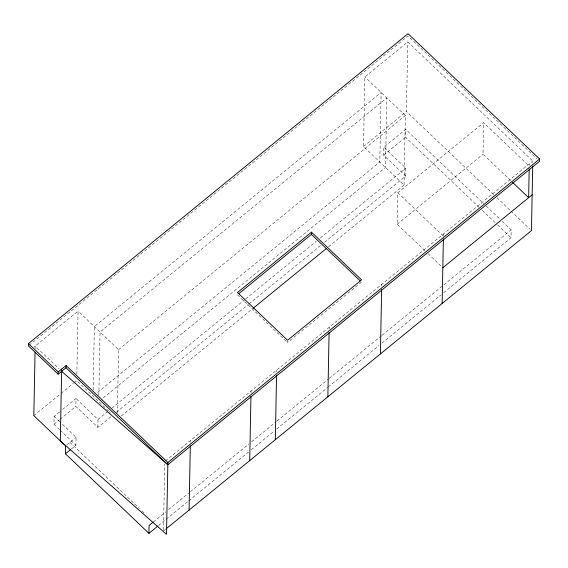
<?xml version="1.0" encoding="UTF-8"?>
<svg xmlns="http://www.w3.org/2000/svg" width="568" height="568" viewBox="0 0 568 568"><rect width="100%" height="100%" fill="white"/><g stroke="black" fill="none" stroke-linecap="round" stroke-linejoin="round"><path stroke-width="0.43" stroke-dasharray="2.84 2.13" d="M35.109 348.738L35.159 346.097L59.115 368.916M59.612 429.664L53.96 424.275L54.109 416.394L59.583 411.921M110.895 416.699L97.845 427.356L75.849 406.404L75.998 398.516L60.265 411.367M76.85 374.468L78.072 311.072L33.995 347.048M71.355 448.983L75.949 445.227L76.105 437.346L60.393 422.379M93.145 389.982L94.359 326.586L381.142 92.463L379.807 162.022L96.453 393.347M97.845 427.356L97.994 419.468L75.998 398.516M98.846 395.413L100.06 332.017L386.844 97.895L385.509 167.453L102.843 398.218M117.377 413.071L118.591 349.675L78.072 311.072M163.477 530.136L164.741 464.099M190.372 442.309L190.408 440.548M251.013 392.808L251.049 391.04M276.63 371.891L276.659 370.13M361.518 282.126L287.529 342.532L287.557 341.027M329.17 329L329.199 327.239M328.574 246.718L404.04 185.111L363.513 146.501L364.855 76.943L407.76 41.918L532.798 161.028L532.763 162.76M324.569 242.259L405.637 176.073L383.649 155.121L383.798 147.24L405.694 129.362L483.688 203.663M381.71 286.109L381.746 284.348M424.836 250.602L397.209 224.289L397.82 192.744L483.631 122.688L529.248 166.14M404.04 185.111L405.375 115.552L364.855 76.943M479.058 207.292L405.538 137.25L405.694 129.362M493.627 194.547L406.425 111.477L407.76 41.918M405.637 176.073L405.793 168.192L383.798 147.24M443.43 236.203L443.48 233.945M510.653 180.546L483.027 154.226L483.631 122.688M443.693 292.712L511.022 237.744L511.179 229.855L500.948 220.114M529.262 165.394L529.291 163.889M29.089 345.294L408.001 35.954L536.987 158.827M33.824 415.655L60.385 393.972M61.067 393.418L73.329 383.407M74.01 382.853L76.737 380.631L108.502 410.891M363.513 146.501L406.425 111.477M118.591 349.675L405.375 115.552M53.96 424.275L59.427 419.809M60.116 419.248L75.849 406.404M383.649 155.121L405.538 137.25M67.01 444.765L76.105 437.346M97.994 419.468L107.842 411.431M111.931 408.094L245.035 299.428M245.717 298.867L316.383 241.18M320.501 237.822L405.793 168.192M116.39 412.212L248.308 304.519M248.99 303.958L321.133 245.064M121.374 415.875L252.419 308.893M397.209 224.289L483.027 154.226M165.465 460.911L532.798 161.028M153.466 521.885L165.821 511.796M168.568 509.553L189.854 492.179M190.543 491.618L248.898 443.97M251.645 441.734L276.368 421.555M277.049 420.995L328.545 378.955M329.234 378.394L381.412 335.794M382.101 335.234L443.203 285.349M443.892 284.788L511.179 229.855M158.557 525.492L165.423 519.883M166.112 519.322L188.1 501.374M188.789 500.813L248.564 452.014M251.312 449.771L273.982 431.254M276.73 429.01L327.573 387.504M328.261 386.943L379.105 345.436M381.852 343.193L440.945 294.955M163.456 531.016L165.48 529.369M496.837 197.6L510.298 210.43M510.944 211.04L530.178 229.365M486.243 206.106L500.309 219.504M482.253 210.337L496.964 224.339M497.603 224.949L511.022 237.744M397.82 192.744L442.791 235.585M428.052 253.662L441.542 266.52M237.431 294.806L287.529 342.532M109.127 411.488L110.377 412.68M54.109 416.394L59.761 421.775M60.243 430.26L75.949 445.227M69.971 442.344L139.338 508.424M141.908 510.873L144.471 513.316"/><path stroke-width="0.85" d="M61.635 371.316L167.837 464.745L539.557 161.276L539.6 159.019L408.044 33.697L28.443 343.604L28.4 345.855L58.135 374.177L66.016 367.745L66.058 365.494L58.177 371.926L58.135 374.177M35.046 352.259L33.824 415.655L65.597 445.923L65.441 453.804L148.937 533.345L157.868 526.053M61.678 369.065L60.3 440.875L166.495 534.303L167.879 462.487L66.058 365.494M148.937 533.345L149.086 525.457L152.906 522.34M189.073 510.107L190.308 445.83M249.714 460.605L250.949 396.329M275.324 439.689L276.559 375.412M360.233 280.897L311.427 234.399L311.47 232.149L237.474 292.555L287.571 340.275L361.56 279.868L311.47 232.149M327.864 396.798L329.099 332.521M380.404 353.907L381.639 289.63M442.138 303.504L443.381 238.83M529.198 168.767L528.645 197.685L512.585 182.385M532.699 166.225L531.463 230.587L166.154 528.815M238.801 293.691L311.427 234.399M65.441 453.804L70.695 449.515M253.101 308.332L326.515 248.401M167.879 462.487L539.6 159.019M442.827 267.741L532.145 194.824M66.016 367.745L167.837 464.745M28.443 343.604L58.177 371.926"/></g></svg>
